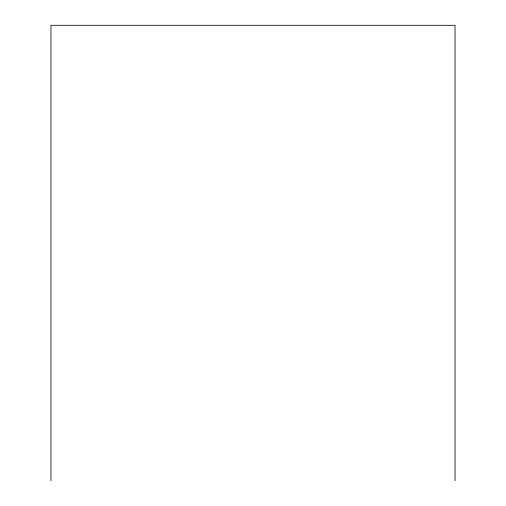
<?xml version="1.0" encoding="UTF-8"?>
<svg xmlns="http://www.w3.org/2000/svg" width="506" height="506" viewBox="0 0 506 506"><rect width="100%" height="100%" fill="white"/><g stroke="black" fill="none" stroke-linecap="round" stroke-linejoin="round"><path stroke-width="0.76" d="M455.046 480.7L455.046 25.3L50.954 25.3L50.954 480.7"/></g></svg>
